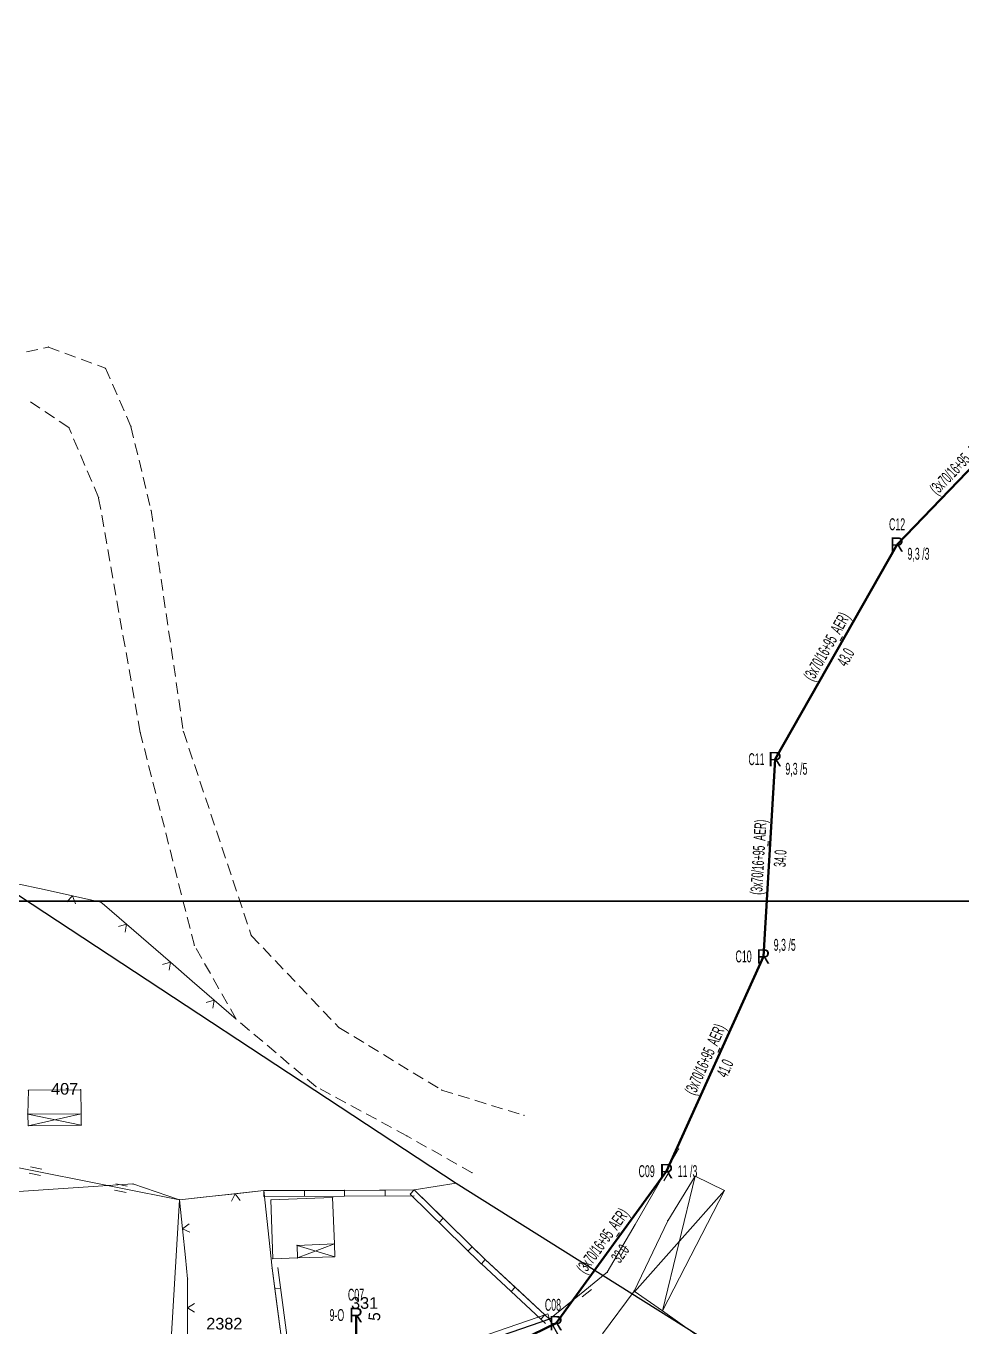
# Model space of a CAD drawing. Header units: millimetres. Extents: x 615240 to 617330, y 4151758 to 4153557.
# Drawn here: x 615667.9 to 615829.2, y 4152584.1 to 4152808.4 of the extents above; entities that cross this region are included whole.
import ezdxf
from ezdxf.enums import TextEntityAlignment as Align
from ezdxf.xclip import XClip

# ---------------------------------------------------------------- set-up
doc = ezdxf.new("R2010")
doc.units = ezdxf.units.MM
doc.header["$XCLIPFRAME"] = 2
for name, color, linetype, lineweight in [('02_ADA_ALN_YENI', 7, 'Continuous', 30), ('03_PARSEL_ALN_ESKI', 18, 'Continuous', 0), ('03_PARSEL_ALN_YENI', 171, 'Continuous', 0), ('03_PARSEL_NO_ESKI', 5, 'Continuous', 0), ('03_PARSEL_SNR_YENI', 5, 'Continuous', 0), ('04_YAPI_ALN_TSCLSIZ', 18, 'Continuous', 0), ('04_YAPI_SNR_TSCLSZ', 77, 'Continuous', 0), ('06_DETAY_SNR_KROKI', 4, 'Continuous', 0), ('06_DETAY_SNR_PAFTA', 26, 'Continuous', 0), ('07_SNRTIP_GECERLI', 30, 'Continuous', 0), ('07_SNRTIP_SABIT', 18, 'Continuous', 0), ('DIREK_AG_MEVCUT', 3, 'Continuous', 25), ('HAT_AG_HAVAI_MEVCUT', 82, 'Continuous', 50), ('NOKTA_DETAY_YENI', 171, 'Continuous', 0), ('NOKTA_PARSEL_ESKI', 6, 'Continuous', 0), ('NOKTA_PARSEL_YENI', 30, 'Continuous', 0), ('NOKTA_YAPI_TSCLSIZ', 77, 'Continuous', 0)]:
    doc.layers.add(name, color=color, linetype=linetype, lineweight=lineweight)
doc.layers.add('ANTET', color=7, linetype='Continuous')
doc.styles.add('Direk', font='B_CAD')
doc.styles.get("Standard").update_dxf_attribs({"font": 'Arial'})

# ---------------------------------------------------------------- blocks, each defined once
blk = doc.blocks.new('fggg')
at = {"layer": '02_ADA_ALN_YENI', "color": 252}
for points in [[(615761.13, 4152580.07, 0), (615758.13, 4152585.47, 0), (615736.81, 4152578.12, 0)], [(615560.1, 4152580.48, 0), (615558.49, 4152585.47, 0), (615557.84, 4152596.09, 0), (615557.39, 4152602.66, 0), (615557.89, 4152617.92, 0), (615559.37, 4152619.38, 0), (615577.03, 4152621.44, 0), (615584.72, 4152623.29, 0), (615592.1, 4152629.11, 0), (615593.49, 4152630.12, 0), (615605.88, 4152630.68, 0), (615610.52, 4152645.7, 0), (615613.36, 4152652.6, 0), (615616.46, 4152661.52, 0), (615622.55, 4152668.62, 0), (615629.31, 4152682.71, 0), (615639.62, 4152681.32, 0), (615662.22, 4152661.45, 0), (615742.03, 4152608.91, 0), (615892.46, 4152514.42, 0)]]:
    blk.add_polyline3d(points, dxfattribs=at)
at = {"layer": '03_PARSEL_ALN_ESKI', "color": 252}
for p in [(615674.88, 4152625.18), (615726.57, 4152588.27), (615702.49, 4152584.71)]:
    blk.add_point(p, dxfattribs=at)
at = {"layer": '03_PARSEL_ALN_YENI', "color": 252}
for points in [[(615742.03, 4152608.91, 0), (615734.79, 4152607.75, 0), (615722.79, 4152607.68, 0), (615708.92, 4152607.64, 0), (615694.4, 4152606.05, 0), (615686.34, 4152608.8, 0), (615664.89, 4152607.36, 0), (615632.66, 4152607.81, 0), (615637.7, 4152622.69, 0), (615648.42, 4152652.8, 0), (615662.22, 4152661.45, 0), (615742.03, 4152608.91, 0)], [(615664.89, 4152607.36, 0), (615686.34, 4152608.8, 0), (615694.4, 4152606.05, 0), (615691.84, 4152563.6, 0), (615687.89, 4152562.35, 0), (615681.65, 4152553.73, 0), (615672.35, 4152548.41, 0), (615665.59, 4152548.81, 0), (615655.42, 4152556.82, 0), (615658.24, 4152560.1, 0), (615659.99, 4152567.48, 0), (615665.79, 4152587.69, 0), (615664.89, 4152607.36, 0)], [(615742.03, 4152608.91, 0), (615892.46, 4152514.42, 0), (615920.44, 4152516.29, 0), (615908.14, 4152502.5, 0), (615901.9, 4152496.9, 0), (615887.65, 4152486.41, 0), (615870.13, 4152476.76, 0), (615863.78, 4152472.74, 0), (615843.67, 4152466.25, 0), (615833.43, 4152463.1, 0), (615797.02, 4152540.78, 0), (615772.25, 4152571.92, 0), (615761.13, 4152580.07, 0), (615758.13, 4152585.47, 0), (615747.06, 4152595.76, 0), (615734.79, 4152607.75, 0), (615742.03, 4152608.91, 0)], [(615694.4, 4152606.05, 0), (615708.92, 4152607.64, 0), (615710.34, 4152594.26, 0), (615713.56, 4152569.87, 0), (615691.84, 4152563.6, 0), (615694.4, 4152606.05, 0)], [(615736.81, 4152578.12, 0), (615713.56, 4152569.87, 0), (615710.34, 4152594.26, 0), (615708.92, 4152607.64, 0), (615722.79, 4152607.68, 0), (615734.79, 4152607.75, 0), (615747.06, 4152595.76, 0), (615758.13, 4152585.47, 0), (615736.81, 4152578.12, 0)]]:
    blk.add_polyline3d(points, close=True, dxfattribs=at)
at = {"layer": '03_PARSEL_SNR_YENI', "color": 252}
for p, q in [((615698.98, 4152606.55, 0.95), (615694.4, 4152606.05, 0.95)), ((615703.95, 4152607.09, 0.95), (615698.98, 4152606.55, 0.95)), ((615703.33, 4152605.8, 0.95), (615703.95, 4152607.09, 0.95)), ((615708.92, 4152607.64, 0.95), (615703.95, 4152607.09, 0.95)), ((615703.95, 4152607.09, 0.95), (615704.82, 4152605.96, 0.95)), ((615708.92, 4152607.64, 0.95), (615715.92, 4152607.66, 0.95)), ((615708.92, 4152607.64, 0.95), (615708.92, 4152606.64, 0.95)), ((615708.92, 4152606.64, 0.95), (615722.79, 4152606.68, 0.95)), ((615715.92, 4152607.66, 0.95), (615722.79, 4152607.68, 0.95)), ((615715.92, 4152607.66, 0.95), (615715.92, 4152606.66, 0.95)), ((615722.79, 4152607.68, 0.95), (615729.79, 4152607.72, 0.95)), ((615722.79, 4152607.68, 0.95), (615722.8, 4152606.68, 0.95)), ((615722.8, 4152606.68, 0.95), (615734.8, 4152606.75, 0.95)), ((615729.79, 4152607.72, 0.95), (615734.79, 4152607.75, 0.95)), ((615729.79, 4152607.72, 0.95), (615729.8, 4152606.72, 0.95)), ((615734.79, 4152607.75, 0.95), (615734.09, 4152607.03, 0.95)), ((615734.09, 4152607.03, 0.95), (615746.36, 4152595.04, 0.95)), ((615734.79, 4152607.75, 0.95), (615739.8, 4152602.86, 0.95)), ((615739.8, 4152602.86, 0.95), (615739.1, 4152602.14, 0.95)), ((615739.8, 4152602.86, 0.95), (615744.8, 4152597.96, 0.95)), ((615744.8, 4152597.96, 0.95), (615744.1, 4152597.25, 0.95)), ((615744.8, 4152597.96, 0.95), (615747.06, 4152595.76, 0.95)), ((615747.06, 4152595.76, 0.95), (615746.38, 4152595.03, 0.95)), ((615746.38, 4152595.03, 0.95), (615757.45, 4152584.73, 0.95)), ((615747.06, 4152595.76, 0.95), (615752.19, 4152590.99, 0.95)), ((615710.81, 4152590.69, 0.95), (615710.34, 4152594.26, 0.95)), ((615714.55, 4152570, 0.95), (615711.33, 4152594.39, 0.95)), ((615710.81, 4152590.69, 0.95), (615711.8, 4152590.82, 0.95)), ((615711.73, 4152583.75, 0.95), (615710.81, 4152590.69, 0.95)), ((615752.19, 4152590.99, 0.95), (615751.51, 4152590.26, 0.95)), ((615752.19, 4152590.99, 0.95), (615757.31, 4152586.23, 0.95)), ((615757.31, 4152586.23, 0.95), (615756.63, 4152585.49, 0.95)), ((615757.31, 4152586.23, 0.95), (615758.13, 4152585.47, 0.95))]:
    blk.add_line(p, q, dxfattribs=at)
for p in [(615694.4, 4152606.05, 669.06), (615708.92, 4152607.64, 672.44), (615708.92, 4152607.64, 672.44), (615722.79, 4152607.68, 672.33), (615722.79, 4152607.68, 672.33), (615734.79, 4152607.75, 670.53), (615734.79, 4152607.75, 670.53), (615747.06, 4152595.76, 667.8), (615747.06, 4152595.76, 667.8), (615710.34, 4152594.26, 670.11), (615758.13, 4152585.47, 666.29)]:
    blk.add_point(p, dxfattribs=at)
at = {"layer": '04_YAPI_ALN_TSCLSIZ', "color": 252}
for points in [[(615668.34, 4152624.93, 0), (615677.35, 4152625.03, 0), (615677.42, 4152620.87, 0), (615668.23, 4152620.82, 0), (615668.34, 4152624.93, 0)], [(615720.75, 4152606.44, 0), (615721.06, 4152598.48, 0), (615714.63, 4152598.19, 0), (615714.68, 4152596.03, 0), (615710.45, 4152595.9, 0), (615710.14, 4152606.04, 0), (615720.75, 4152606.44, 0)], [(615781.2, 4152579.73, 0), (615777.56, 4152574.98, 0), (615767.24, 4152582.95, 0), (615772.71, 4152590.33, 0), (615777.59, 4152586.93, 0), (615783.19, 4152582.93, 0), (615781.2, 4152579.73, 0)]]:
    blk.add_polyline3d(points, close=True, dxfattribs=at)
at = {"layer": '04_YAPI_SNR_TSCLSZ', "color": 252}
for p, q in [((615668.34, 4152624.93, 675.78), (615668.23, 4152620.82, 673.73)), ((615677.35, 4152625.03, 671.34), (615668.34, 4152624.93, 675.78)), ((615677.42, 4152620.87, 671.03), (615677.35, 4152625.03, 671.34)), ((615668.23, 4152620.82, 673.73), (615677.42, 4152620.87, 671.03)), ((615677.46, 4152618.93, 670.72), (615668.23, 4152620.82, 673.73)), ((615668.23, 4152620.82, 673.73), (615668.31, 4152618.83, 670.72)), ((615668.31, 4152618.83, 670.72), (615677.42, 4152620.87, 671.03)), ((615677.46, 4152618.93, 670.72), (615677.42, 4152620.87, 671.03)), ((615668.31, 4152618.83, 670.72), (615677.46, 4152618.93, 670.72)), ((615777.59, 4152586.93, 662.83), (615783.22, 4152610.1, 662.96)), ((615783.22, 4152610.1, 662.96), (615778.49, 4152602.44, 663.18)), ((615788.26, 4152607.64, 660.53), (615783.22, 4152610.1, 662.96)), ((615710.14, 4152606.04, 673.13), (615720.75, 4152606.44, 671.4)), ((615710.45, 4152595.9, 670.83), (615710.14, 4152606.04, 673.13)), ((615720.75, 4152606.44, 671.4), (615721.06, 4152598.48, 672.94)), ((615772.74, 4152590.22, 666.42), (615788.26, 4152607.64, 660.53)), ((615777.59, 4152586.93, 662.83), (615788.26, 4152607.64, 660.53)), ((615778.49, 4152602.44, 663.18), (615772.71, 4152590.33, 663.87)), ((615721.06, 4152598.48, 672.94), (615714.63, 4152598.19, 673.27)), ((615714.63, 4152598.19, 673.27), (615721.12, 4152596.25, 673.04)), ((615714.63, 4152598.19, 673.27), (615714.68, 4152596.03, 672.74)), ((615721.06, 4152598.48, 672.94), (615714.68, 4152596.03, 672.74)), ((615721.12, 4152596.25, 673.04), (615721.06, 4152598.48, 672.94)), ((615714.68, 4152596.03, 672.74), (615710.45, 4152595.9, 670.83)), ((615714.68, 4152596.03, 672.74), (615721.12, 4152596.25, 673.04)), ((615772.71, 4152590.33, 663.87), (615767.24, 4152582.95, 665.41)), ((615777.59, 4152586.93, 662.83), (615772.71, 4152590.33, 663.87)), ((615783.19, 4152582.93, 661.31), (615777.59, 4152586.93, 662.83))]:
    blk.add_line(p, q, dxfattribs=at)
at = {"layer": '06_DETAY_SNR_KROKI', "color": 252}
for p, q in [((615671.08, 4152659.51, 0.95), (615666.2, 4152660.58, 0.95)), ((615675.97, 4152658.44, 0.95), (615671.08, 4152659.51, 0.95)), ((615674.98, 4152657.41, 0.95), (615675.97, 4152658.44, 0.95)), ((615680.85, 4152657.38, 0.95), (615675.97, 4152658.44, 0.95)), ((615675.97, 4152658.44, 0.95), (615676.44, 4152657.09, 0.95)), ((615681.46, 4152656.85, 0.95), (615680.85, 4152657.38, 0.95)), ((615685.24, 4152653.58, 0.95), (615681.46, 4152656.85, 0.95)), ((615683.87, 4152653.15, 0.95), (615685.24, 4152653.58, 0.95)), ((615685.24, 4152653.58, 0.95), (615685.01, 4152652.17, 0.95)), ((615689.02, 4152650.3, 0.95), (615685.24, 4152653.58, 0.95)), ((615692.8, 4152647.03, 0.95), (615689.02, 4152650.3, 0.95)), ((615691.43, 4152646.6, 0.95), (615692.8, 4152647.03, 0.95)), ((615692.8, 4152647.03, 0.95), (615692.57, 4152645.62, 0.95)), ((615696.58, 4152643.76, 0.95), (615692.8, 4152647.03, 0.95)), ((615700.35, 4152640.48, 0.95), (615696.58, 4152643.76, 0.95)), ((615698.99, 4152640.05, 0.95), (615700.35, 4152640.48, 0.95)), ((615700.35, 4152640.48, 0.95), (615700.12, 4152639.07, 0.95)), ((615704.13, 4152637.21, 0.95), (615700.35, 4152640.48, 0.95)), ((615780.37, 4152614.79, 0.95), (615777.87, 4152610.46, 0.95)), ((615664.67, 4152611.96, 0.95), (615669.58, 4152610.98, 0.95)), ((615668.49, 4152610.62, 0.95), (615670.45, 4152610.23, 0.95)), ((615668.71, 4152611.73, 0.95), (615670.67, 4152611.34, 0.95)), ((615669.58, 4152610.98, 0.95), (615679.39, 4152609.03, 0.95)), ((615777.87, 4152610.46, 0.95), (615772.86, 4152601.81, 0.95)), ((615778.85, 4152611.04, 0.95), (615777.85, 4152609.31, 0.95)), ((615679.39, 4152609.03, 0.95), (615684.29, 4152608.06, 0.95)), ((615683.42, 4152608.8, 0.95), (615685.38, 4152608.41, 0.95)), ((615684.29, 4152608.06, 0.95), (615694.1, 4152606.11, 0.95)), ((615683.2, 4152607.7, 0.95), (615685.16, 4152607.31, 0.95)), ((615694.1, 4152606.11, 0.95), (615694.4, 4152606.05, 0.95)), ((615694.4, 4152606.05, 0.95), (615694.9, 4152601.07, 0.95)), ((615694.9, 4152601.07, 0.95), (615696.04, 4152601.94, 0.95)), ((615772.86, 4152601.81, 0.95), (615770.35, 4152597.48, 0.95)), ((615696.18, 4152600.45, 0.95), (615694.9, 4152601.07, 0.95)), ((615694.9, 4152601.07, 0.95), (615695.39, 4152596.1, 0.95)), ((615770.35, 4152597.48, 0.95), (615768.08, 4152593.56, 0.95)), ((615771.34, 4152598.06, 0.95), (615770.33, 4152596.33, 0.95)), ((615695.39, 4152596.1, 0.95), (615695.76, 4152592.42, 0.95)), ((615695.76, 4152592.42, 0.95), (615695.75, 4152587.42, 0.95)), ((615768.08, 4152593.56, 0.95), (615764.2, 4152590.41, 0.95)), ((615764.2, 4152590.41, 0.95), (615758.13, 4152585.47, 0.95)), ((615765.34, 4152590.6, 0.95), (615763.78, 4152589.34, 0.95)), ((615695.75, 4152587.42, 0.95), (615696.97, 4152588.17, 0.95)), ((615695.75, 4152587.42, 0.95), (615695.74, 4152582.42, 0.95)), ((615696.97, 4152586.67, 0.95), (615695.75, 4152587.42, 0.95)), ((615757.81, 4152586.41, 0.95), (615736.48, 4152579.06, 0.95)), ((615758.13, 4152585.47, 0.95), (615757.81, 4152586.41, 0.95)), ((615758.13, 4152585.47, 0.95), (615751.51, 4152583.19, 0.95))]:
    blk.add_line(p, q, dxfattribs=at)
for p in [(615680.85, 4152657.38, 675.84), (615680.85, 4152657.38, 675.84), (615704.13, 4152637.21, 675.69), (615780.37, 4152614.79, 662.56), (615694.4, 4152606.05, 669.06), (615694.4, 4152606.05, 669.06), (615695.76, 4152592.42, 667.8), (615695.76, 4152592.42, 667.8), (615768.08, 4152593.56, 665.71), (615768.08, 4152593.56, 665.71), (615758.13, 4152585.47, 666.29), (615758.13, 4152585.47, 666.29)]:
    blk.add_point(p, dxfattribs=at)
at = {"layer": '06_DETAY_SNR_PAFTA', "color": 252}
for p, q in [((615668.03, 4152752.19, 0.95), (615669.98, 4152752.62, 0.95)), ((615670.95, 4152752.84, 0.95), (615671.79, 4152753.03, 0.95)), ((615671.79, 4152753.03, 0.95), (615673.67, 4152752.33, 0.95)), ((615674.6, 4152751.98, 0.95), (615676.48, 4152751.29, 0.95)), ((615677.42, 4152750.94, 0.95), (615679.29, 4152750.24, 0.95)), ((615680.23, 4152749.89, 0.95), (615681.61, 4152749.38, 0.95)), ((615681.61, 4152749.38, 0.95), (615682.41, 4152747.54, 0.95)), ((615682.82, 4152746.63, 0.95), (615683.62, 4152744.8, 0.95)), ((615670.34, 4152742.5, 0.95), (615668.68, 4152743.61, 0.95)), ((615684.02, 4152743.88, 0.95), (615684.83, 4152742.05, 0.95)), ((615672.83, 4152740.82, 0.95), (615671.17, 4152741.94, 0.95)), ((615675.32, 4152739.15, 0.95), (615673.66, 4152740.26, 0.95)), ((615685.23, 4152741.13, 0.95), (615686.01, 4152739.35, 0.95)), ((615675.75, 4152738.13, 0.95), (615675.32, 4152739.15, 0.95)), ((615686.01, 4152739.35, 0.95), (615686.48, 4152737.4, 0.95)), ((615676.92, 4152735.37, 0.95), (615676.14, 4152737.21, 0.95)), ((615686.71, 4152736.43, 0.95), (615687.18, 4152734.48, 0.95)), ((615678.09, 4152732.61, 0.95), (615677.31, 4152734.45, 0.95)), ((615687.41, 4152733.51, 0.95), (615687.88, 4152731.57, 0.95)), ((615679.26, 4152729.84, 0.95), (615678.48, 4152731.68, 0.95)), ((615688.11, 4152730.59, 0.95), (615688.58, 4152728.65, 0.95)), ((615680.43, 4152727.08, 0.95), (615679.65, 4152728.92, 0.95)), ((615680.8, 4152725.02, 0.95), (615680.45, 4152726.98, 0.95)), ((615688.81, 4152727.68, 0.95), (615689.28, 4152725.73, 0.95)), ((615689.47, 4152724.91, 0.95), (615689.76, 4152722.94, 0.95)), ((615681.32, 4152722.06, 0.95), (615680.97, 4152724.03, 0.95)), ((615681.85, 4152719.11, 0.95), (615681.5, 4152721.08, 0.95)), ((615689.91, 4152721.95, 0.95), (615690.2, 4152719.97, 0.95)), ((615682.37, 4152716.15, 0.95), (615682.02, 4152718.12, 0.95)), ((615690.34, 4152718.98, 0.95), (615690.63, 4152717, 0.95)), ((615690.78, 4152716.01, 0.95), (615691.06, 4152714.03, 0.95)), ((615682.9, 4152713.2, 0.95), (615682.55, 4152715.17, 0.95)), ((615683.42, 4152710.25, 0.95), (615683.07, 4152712.22, 0.95)), ((615691.21, 4152713.04, 0.95), (615691.5, 4152711.06, 0.95)), ((615683.94, 4152707.29, 0.95), (615683.59, 4152709.26, 0.95)), ((615691.64, 4152710.07, 0.95), (615691.93, 4152708.09, 0.95)), ((615692.08, 4152707.1, 0.95), (615692.37, 4152705.12, 0.95)), ((615684.47, 4152704.34, 0.95), (615684.12, 4152706.31, 0.95)), ((615684.99, 4152701.38, 0.95), (615684.64, 4152703.35, 0.95)), ((615692.51, 4152704.13, 0.95), (615692.8, 4152702.16, 0.95)), ((615685.52, 4152698.43, 0.95), (615685.17, 4152700.4, 0.95)), ((615692.95, 4152701.17, 0.95), (615693.23, 4152699.19, 0.95)), ((615693.38, 4152698.2, 0.95), (615693.67, 4152696.22, 0.95)), ((615686.04, 4152695.48, 0.95), (615685.69, 4152697.45, 0.95)), ((615686.56, 4152692.52, 0.95), (615686.22, 4152694.49, 0.95)), ((615693.81, 4152695.23, 0.95), (615694.1, 4152693.25, 0.95)), ((615687.09, 4152689.57, 0.95), (615686.74, 4152691.54, 0.95)), ((615694.25, 4152692.26, 0.95), (615694.54, 4152690.28, 0.95)), ((615694.68, 4152689.29, 0.95), (615694.97, 4152687.31, 0.95)), ((615687.61, 4152686.62, 0.95), (615687.26, 4152688.58, 0.95)), ((615688.07, 4152684.8, 0.95), (615687.61, 4152686.62, 0.95)), ((615695.05, 4152686.75, 0.95), (615695.68, 4152684.85, 0.95)), ((615688.81, 4152681.89, 0.95), (615688.32, 4152683.83, 0.95)), ((615696, 4152683.9, 0.95), (615696.63, 4152682.01, 0.95)), ((615689.55, 4152678.98, 0.95), (615689.06, 4152680.92, 0.95)), ((615696.95, 4152681.06, 0.95), (615697.58, 4152679.16, 0.95)), ((615690.29, 4152676.07, 0.95), (615689.8, 4152678.01, 0.95)), ((615697.89, 4152678.21, 0.95), (615698.52, 4152676.31, 0.95)), ((615698.84, 4152675.36, 0.95), (615699.47, 4152673.47, 0.95)), ((615691.03, 4152673.16, 0.95), (615690.54, 4152675.1, 0.95)), ((615691.77, 4152670.26, 0.95), (615691.27, 4152672.2, 0.95)), ((615699.78, 4152672.52, 0.95), (615700.42, 4152670.62, 0.95)), ((615692.5, 4152667.35, 0.95), (615692.01, 4152669.29, 0.95)), ((615700.73, 4152669.67, 0.95), (615701.36, 4152667.77, 0.95)), ((615693.24, 4152664.44, 0.95), (615692.75, 4152666.38, 0.95)), ((615701.68, 4152666.82, 0.95), (615702.31, 4152664.93, 0.95)), ((615693.98, 4152661.53, 0.95), (615693.49, 4152663.47, 0.95)), ((615702.62, 4152663.98, 0.95), (615703.25, 4152662.08, 0.95)), ((615694.72, 4152658.63, 0.95), (615694.23, 4152660.56, 0.95)), ((615703.57, 4152661.13, 0.95), (615704.2, 4152659.23, 0.95)), ((615695.46, 4152655.72, 0.95), (615694.97, 4152657.66, 0.95)), ((615704.52, 4152658.28, 0.95), (615705.15, 4152656.38, 0.95)), ((615705.46, 4152655.44, 0.95), (615706.09, 4152653.54, 0.95)), ((615696.2, 4152652.81, 0.95), (615695.7, 4152654.75, 0.95)), ((615696.94, 4152649.9, 0.95), (615696.44, 4152651.84, 0.95)), ((615706.41, 4152652.59, 0.95), (615706.73, 4152651.63, 0.95)), ((615706.73, 4152651.63, 0.95), (615708.11, 4152650.18, 0.95)), ((615698.21, 4152647.65, 0.95), (615697.23, 4152649.39, 0.95)), ((615708.8, 4152649.46, 0.95), (615710.17, 4152648.01, 0.95)), ((615699.69, 4152645.04, 0.95), (615698.71, 4152646.78, 0.95)), ((615710.86, 4152647.28, 0.95), (615712.24, 4152645.83, 0.95)), ((615701.17, 4152642.43, 0.95), (615700.19, 4152644.17, 0.95)), ((615712.93, 4152645.11, 0.95), (615714.31, 4152643.66, 0.95)), ((615715, 4152642.94, 0.95), (615716.38, 4152641.49, 0.95)), ((615702.65, 4152639.82, 0.95), (615701.67, 4152641.56, 0.95)), ((615717.07, 4152640.76, 0.95), (615718.45, 4152639.31, 0.95)), ((615704.13, 4152637.21, 0.95), (615703.15, 4152638.95, 0.95)), ((615704.15, 4152637.2, 0.95), (615704.13, 4152637.21, 0.95)), ((615719.14, 4152638.59, 0.95), (615720.51, 4152637.14, 0.95)), ((615706.44, 4152635.26, 0.95), (615704.91, 4152636.55, 0.95)), ((615721.2, 4152636.42, 0.95), (615721.84, 4152635.75, 0.95)), ((615721.84, 4152635.75, 0.95), (615723.55, 4152634.71, 0.95)), ((615708.72, 4152633.32, 0.95), (615707.2, 4152634.61, 0.95)), ((615711.01, 4152631.38, 0.95), (615709.49, 4152632.68, 0.95)), ((615724.4, 4152634.19, 0.95), (615726.11, 4152633.15, 0.95)), ((615726.96, 4152632.63, 0.95), (615728.67, 4152631.59, 0.95)), ((615713.3, 4152629.44, 0.95), (615711.78, 4152630.74, 0.95)), ((615729.53, 4152631.07, 0.95), (615731.23, 4152630.03, 0.95)), ((615715.59, 4152627.51, 0.95), (615714.07, 4152628.8, 0.95)), ((615732.09, 4152629.5, 0.95), (615733.8, 4152628.46, 0.95)), ((615717.88, 4152625.57, 0.95), (615716.36, 4152626.86, 0.95)), ((615734.65, 4152627.94, 0.95), (615736.36, 4152626.9, 0.95)), ((615737.21, 4152626.38, 0.95), (615738.92, 4152625.34, 0.95)), ((615720.38, 4152624.21, 0.95), (615718.62, 4152625.17, 0.95)), ((615723.02, 4152622.78, 0.95), (615721.26, 4152623.74, 0.95)), ((615739.54, 4152624.96, 0.95), (615741.45, 4152624.38, 0.95)), ((615742.41, 4152624.08, 0.95), (615744.32, 4152623.5, 0.95)), ((615725.66, 4152621.35, 0.95), (615723.9, 4152622.31, 0.95)), ((615745.28, 4152623.2, 0.95), (615747.19, 4152622.61, 0.95)), ((615748.14, 4152622.32, 0.95), (615750.05, 4152621.73, 0.95)), ((615751.01, 4152621.44, 0.95), (615752.92, 4152620.85, 0.95)), ((615728.29, 4152619.93, 0.95), (615726.54, 4152620.88, 0.95)), ((615730.93, 4152618.5, 0.95), (615729.17, 4152619.45, 0.95)), ((615733.57, 4152617.07, 0.95), (615731.81, 4152618.02, 0.95)), ((615734.35, 4152616.63, 0.95), (615733.57, 4152617.07, 0.95)), ((615736.96, 4152615.15, 0.95), (615735.22, 4152616.13, 0.95)), ((615739.57, 4152613.67, 0.95), (615737.83, 4152614.65, 0.95)), ((615742.18, 4152612.19, 0.95), (615740.44, 4152613.18, 0.95)), ((615744.79, 4152610.71, 0.95), (615743.05, 4152611.7, 0.95))]:
    blk.add_line(p, q, dxfattribs=at)
for p in [(615671.79, 4152753.03, 681.65), (615671.79, 4152753.03, 681.65), (615681.61, 4152749.38, 681.23), (615681.61, 4152749.38, 681.23), (615675.32, 4152739.15, 680.6), (615675.32, 4152739.15, 680.6), (615686.01, 4152739.35, 680.55), (615686.01, 4152739.35, 680.55), (615680.43, 4152727.08, 679.93), (615680.43, 4152727.08, 679.93), (615689.47, 4152724.91, 680.36), (615689.47, 4152724.91, 680.36), (615687.61, 4152686.62, 679.77), (615687.61, 4152686.62, 679.77), (615695.05, 4152686.75, 679.6), (615695.05, 4152686.75, 679.6), (615706.73, 4152651.63, 676.79), (615706.73, 4152651.63, 676.79), (615696.94, 4152649.9, 677.36), (615696.94, 4152649.9, 677.36), (615704.13, 4152637.21, 675.69), (615704.13, 4152637.21, 675.69), (615721.84, 4152635.75, 673.79), (615721.84, 4152635.75, 673.79), (615717.88, 4152625.57, 674.71), (615717.88, 4152625.57, 674.71), (615739.54, 4152624.96, 670.54), (615739.54, 4152624.96, 670.54), (615753.72, 4152620.61, 668.02), (615733.57, 4152617.07, 671.93), (615733.57, 4152617.07, 671.93), (615744.79, 4152610.71, 670.33)]:
    blk.add_point(p, dxfattribs=at)
at = {"layer": '07_SNRTIP_GECERLI', "color": 252}
for points in [[(615662.22, 4152661.45, 679.23), (615742.03, 4152608.91, 0)], [(615664.89, 4152607.36, 0), (615686.34, 4152608.8, 0), (615694.4, 4152606.05, 669.06)], [(615742.03, 4152608.91, 0), (615734.79, 4152607.75, 670.53)], [(615742.03, 4152608.91, 0), (615892.46, 4152514.42, 0)], [(615694.4, 4152606.05, 669.06), (615691.84, 4152563.6, 0)], [(615708.92, 4152607.64, 672.44), (615710.34, 4152594.26, 670.11)], [(615761.13, 4152580.07, 0), (615758.13, 4152585.47, 666.29)]]:
    blk.add_polyline3d(points, dxfattribs=at)
at = {"layer": '07_SNRTIP_SABIT', "color": 252}
for points in [[(615708.92, 4152607.64, 672.44), (615694.4, 4152606.05, 669.06)], [(615734.79, 4152607.75, 670.53), (615722.79, 4152607.68, 672.33), (615708.92, 4152607.64, 672.44)], [(615758.13, 4152585.47, 666.29), (615747.06, 4152595.76, 667.8), (615734.79, 4152607.75, 670.53)], [(615710.34, 4152594.26, 670.11), (615713.56, 4152569.87, 663.41)], [(615713.56, 4152569.87, 663.41), (615736.81, 4152578.12, 664.88), (615758.13, 4152585.47, 666.29)]]:
    blk.add_polyline3d(points, dxfattribs=at)
at = {"layer": 'NOKTA_DETAY_YENI', "color": 252}
for p in [(615671.79, 4152753.03, 681.65), (615681.61, 4152749.38, 681.23), (615675.32, 4152739.15, 680.6), (615686.01, 4152739.35, 680.55), (615680.43, 4152727.08, 679.93), (615689.47, 4152724.91, 680.36), (615687.61, 4152686.62, 679.77), (615695.05, 4152686.75, 679.6), (615680.85, 4152657.38, 675.84), (615706.73, 4152651.63, 676.79), (615696.94, 4152649.9, 677.36), (615704.13, 4152637.21, 675.69), (615721.84, 4152635.75, 673.79), (615717.88, 4152625.57, 674.71), (615739.54, 4152624.96, 670.54), (615753.72, 4152620.61, 668.02), (615733.57, 4152617.07, 671.93), (615780.37, 4152614.79, 662.56), (615744.79, 4152610.71, 670.33), (615695.76, 4152592.42, 667.8), (615768.08, 4152593.56, 665.71)]:
    blk.add_point(p, dxfattribs=at)
at = {"layer": 'NOKTA_PARSEL_ESKI', "color": 252}
for p in [(615686.34, 4152608.8), (615742.03, 4152608.91)]:
    blk.add_point(p, dxfattribs=at)
at = {"layer": 'NOKTA_PARSEL_YENI', "color": 252}
for p in [(615694.4, 4152606.05, 669.06), (615708.92, 4152607.64, 672.44), (615722.79, 4152607.68, 672.33), (615734.79, 4152607.75, 670.53), (615747.06, 4152595.76, 667.8), (615710.34, 4152594.26, 670.11), (615758.13, 4152585.47, 666.29)]:
    blk.add_point(p, dxfattribs=at)
at = {"layer": 'NOKTA_YAPI_TSCLSIZ', "color": 252}
for p in [(615668.34, 4152624.93, 675.78), (615677.35, 4152625.03, 671.34), (615668.23, 4152620.82, 673.73), (615677.42, 4152620.87, 671.03), (615668.31, 4152618.83, 670.72), (615677.46, 4152618.93, 670.72), (615783.22, 4152610.1, 662.96), (615710.14, 4152606.04, 673.13), (615720.75, 4152606.44, 671.4), (615788.26, 4152607.64, 660.53), (615778.49, 4152602.44, 663.18), (615714.63, 4152598.19, 673.27), (615721.06, 4152598.48, 672.94), (615710.45, 4152595.9, 670.83), (615714.68, 4152596.03, 672.74), (615721.12, 4152596.25, 673.04), (615772.71, 4152590.33, 663.87), (615772.74, 4152590.22, 666.42), (615777.59, 4152586.93, 662.83)]:
    blk.add_point(p, dxfattribs=at)
at = {"layer": '03_PARSEL_NO_ESKI', "color": 252}
for s, p in [('407', (615672.26, 4152624.18)), ('331', (615723.94, 4152587.27)), ('2382', (615698.99, 4152583.71))]:
    blk.add_text(s, height=2, dxfattribs=at).set_placement(p)

msp = doc.modelspace()

# ---------------------------------------------------------------- linework, layer by layer
msp.add_lwpolyline([(616579.24, 4152657.5), (615240.4, 4152657.5), (615240.4, 4153557.29), (616579.24, 4153557.29)], close=True)
at = {"layer": 'ANTET', "flags": 128}
msp.add_lwpolyline([(615240.4, 4151757.5), (615240.4, 4152657.5), (617142.5, 4152657.5), (617142.5, 4151777.5), (615240.4, 4151757.5)], close=True, dxfattribs=at)
at = {"layer": 'HAT_AG_HAVAI_MEVCUT'}
for p, q in [((615842.02, 4152744), (615818.01, 4152718.99)), ((615797, 4152682), (615818.01, 4152718.99)), ((615797, 4152682), (615794.98, 4152648)), ((615778.29, 4152610.99), (615794.98, 4152648)), ((615778.29, 4152610.99), (615759.26, 4152584.79)), ((615724.79, 4152586.19), (615725.01, 4152568.24)), ((615725.01, 4152568.24), (615759.26, 4152584.79))]:
    msp.add_line(p, q, dxfattribs=at)

# ---------------------------------------------------------------- block references
ref = msp.add_blockref('fggg', (0, 0))
XClip(ref).set_block_clipping_path([(615240.4021353753, 4153557.293983656), (616576.5432835864, 4153557.293983656), (616576.5432835864, 4152657.5), (617142.5, 4152657.5), (617142.5, 4151777.5), (615240.4021353753, 4151757.5), (615240.4021353753, 4152657.5)])

# ---------------------------------------------------------------- texts
at = {"layer": 'DIREK_AG_MEVCUT', "width": 0.53}
for s, p in [('C12', (615818.01, 4152722.49)), ('9,3 /3', (615821.7, 4152717.4)), ('C11', (615793.79, 4152682)), ('9,3 /5', (615800.66, 4152680.34)), ('9,3 /5', (615798.65, 4152650)), ('C10', (615791.56, 4152648)), ('C09', (615774.86, 4152610.99)), ('11 /3', (615781.91, 4152610.99)), ('C07', (615724.79, 4152589.69)), ('C08', (615758.72, 4152587.95)), ('9-O', (615721.49, 4152586.19))]:
    msp.add_text(s, height=2.05, dxfattribs=at).set_placement(p, align=Align.MIDDLE_CENTER)
at = {"layer": 'DIREK_AG_MEVCUT', "style": 'Direk'}
for p in [(615818.01, 4152718.99), (615797, 4152682), (615794.98, 4152648), (615778.29, 4152610.99), (615724.79, 4152586.19), (615759.26, 4152584.79)]:
    msp.add_text('R', height=2.5, dxfattribs=at).set_placement(p, align=Align.MIDDLE_CENTER)
at = {"layer": 'DIREK_AG_MEVCUT', "color": 32, "style": 'Direk'}
msp.add_text('5', height=2, rotation=84.6754, dxfattribs=at).set_placement((615727.96, 4152585.94), align=Align.MIDDLE_CENTER)
at = {"layer": 'HAT_AG_HAVAI_MEVCUT', "lineweight": 30, "width": 0.53}
for rotation, p in [(406.1687, (615829.4, 4152732.08, 307909.01)), (60.4038, (615806.77, 4152700.91, 307909.01)), (446.6, (615795.14, 4152665.05, 307897.49)), (65.7243, (615785.86, 4152629.84, 307897.49)), (414.0103, (615768.09, 4152598.39, 307879.63))]:
    msp.add_text('(3x70/16+95_AER)', height=2.05, rotation=rotation, dxfattribs=at).set_placement(p, align=Align.CENTER)
for s, rotation, p in [('43.0', 60.4038, (615808.24, 4152700.08, 307909.01)), ('34.0', 446.6, (615796.84, 4152664.95, 307897.49)), ('41.0', 65.7243, (615787.41, 4152629.14, 307897.49)), ('32.0', 414.0103, (615769.46, 4152597.39, 307879.63))]:
    msp.add_text(s, height=2.05, rotation=rotation, dxfattribs=at).set_placement(p, align=Align.TOP_CENTER)

doc.saveas('drawing.dxf')
